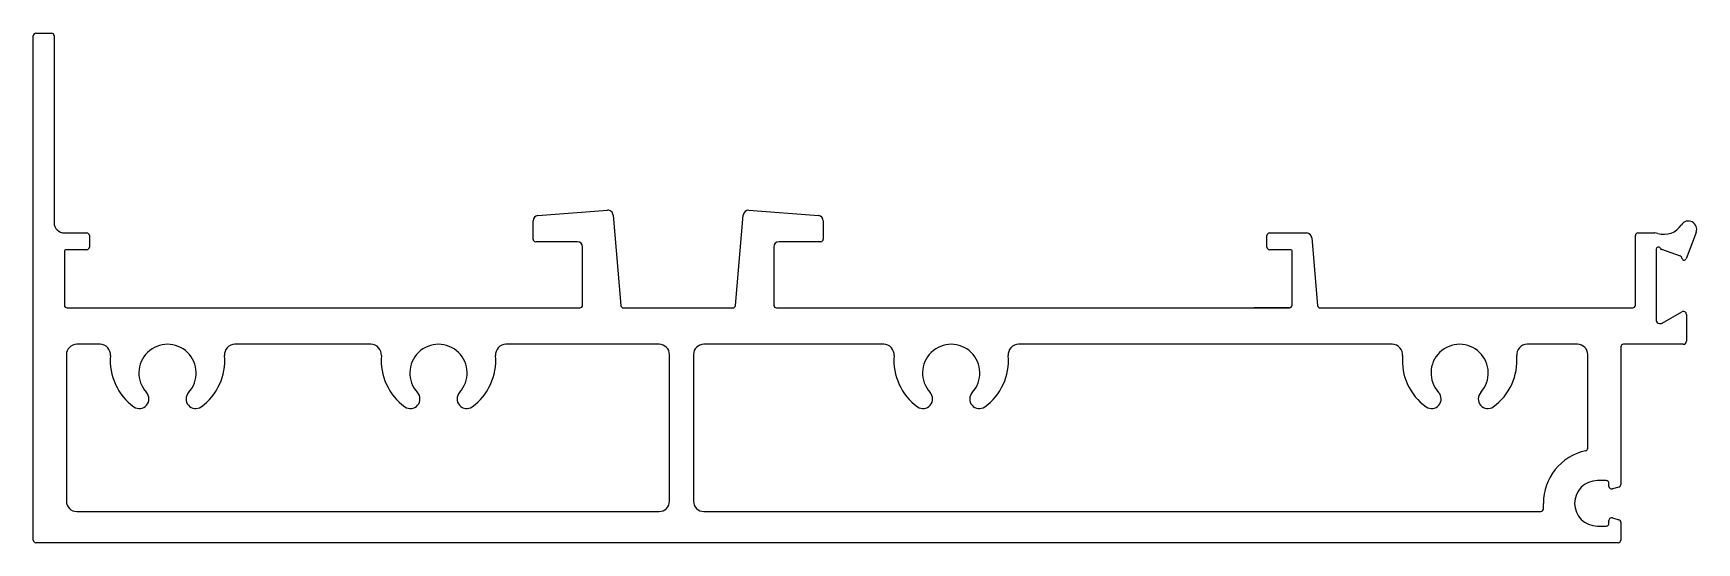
# Model space of a CAD drawing. Header units: inches. Extents: x -75 to 84, y -1 to 48.
import ezdxf

# ---------------------------------------------------------------- set-up
doc = ezdxf.new("R2010")
doc.units = ezdxf.units.IN
doc.header["$MEASUREMENT"] = 0
doc.layers.add('1', color=7, linetype='Continuous')
doc.layers.add('CLIP', color=7, linetype='Continuous')

msp = doc.modelspace()

# ---------------------------------------------------------------- linework, layer by layer
at = {"layer": '1', "color": 7, "linetype": 'Continuous'}
for p, q in [((6.44, 18.46), (-10.83, 18.46)), ((55.25, 18.46), (19.39, 18.46)), ((73.04, 18.46), (68.21, 18.46)), ((-11.82, 17.47), (-11.82, 3.4)), ((74.03, 8.49), (74.03, 17.47)), ((-10.83, 2.41), (69.52, 2.41)), ((69.77, 2.66), (69.77, 3.19))]:
    msp.add_line(p, q, dxfattribs=at)
for centre, radius, start, end in [((-10.83, 17.47), 0.991, 90, 180), ((6.44, 17.46), 1, 355.1461, 90), ((12.92, 15.71), 2.75, 317.3187, 222.6813), ((19.39, 17.46), 1, 90, 184.8539), ((55.25, 17.46), 1, 355.1461, 90), ((61.73, 15.71), 2.75, 317.3187, 222.6813), ((68.21, 17.46), 1, 90, 184.8539), ((73.04, 17.47), 0.991, 0, 90), ((12.92, 16.91), 5.5, 175.1461, 234.1068), ((12.92, 16.91), 5.5, 305.8932, 4.8539), ((61.73, 16.91), 5.5, 175.1461, 234.1068), ((61.73, 16.91), 5.5, 305.8932, 4.8539), ((10.21, 13.22), 0.926, 235.8928, 42.416), ((15.62, 13.22), 0.926, 137.584, 304.1072), ((59.03, 13.22), 0.926, 235.8928, 42.416), ((64.44, 13.22), 0.926, 137.584, 304.1072), ((74.95, 3.19), 5.18, 102.445, 180), ((73.78, 8.49), 0.25, 282.445, 0), ((-10.83, 3.4), 0.991, 180, 270), ((69.52, 2.66), 0.25, 270, 360)]:
    msp.add_arc(centre, radius, start, end, dxfattribs=at)
at = {"layer": 'CLIP', "color": 7, "linetype": 'Continuous'}
for p, q in [((-75.2, -0.34), (-75.2, 48.08)), ((-74.95, 48.33), (-73.45, 48.33)), ((-73.2, 48.08), (-73.2, 30.15)), ((-26.76, 30.83), (-20.08, 31.33)), ((-19.54, 30.87), (-18.78, 22.19)), ((-7.8, 22.19), (-7.04, 30.87)), ((-6.5, 31.33), (0.19, 30.83)), ((-72.2, 29.15), (-70.06, 29.15)), ((-69.81, 28.9), (-69.81, 27.79)), ((-27.22, 28.56), (-27.22, 30.33)), ((0.64, 30.33), (0.64, 28.56)), ((43.23, 27.79), (43.23, 28.9)), ((43.48, 29.15), (47.03, 29.15)), ((78.6, 22.21), (78.6, 28.9)), ((78.85, 29.15), (80.46, 29.15)), ((84.44, 29.21), (83.46, 26.67)), ((-72.21, 27.44), (-72.21, 22.21)), ((-70.06, 27.54), (-72.11, 27.54)), ((-22.97, 28.31), (-26.97, 28.31)), ((-22.47, 22.21), (-22.47, 27.81)), ((-4.11, 27.81), (-4.11, 22.21)), ((0.39, 28.31), (-3.61, 28.31)), ((45.54, 27.54), (43.48, 27.54)), ((45.64, 22.21), (45.64, 27.44)), ((47.53, 28.69), (48.1, 22.19)), ((80.6, 27.6), (80.6, 20.76)), ((82.94, 26.93), (81.14, 27.55)), ((-71.96, 21.96), (-22.72, 21.96)), ((-18.53, 21.96), (-8.05, 21.96)), ((-3.86, 21.96), (41.99, 21.96)), ((41.99, 21.96), (45.39, 21.96)), ((45.39, 21.96), (41.99, 21.96)), ((48.34, 21.96), (78.35, 21.96)), ((81.18, 20.5), (83.05, 21.58)), ((83.5, 21.32), (83.5, 18.76)), ((80.9, 20.46), (81.03, 20.46)), ((-68.79, 18.46), (-71.02, 18.46)), ((-42.78, 18.46), (-55.84, 18.46)), ((-15.11, 18.46), (-29.82, 18.46)), ((77.2, 18.21), (77.2, 5)), ((83.2, 18.46), (77.45, 18.46)), ((-72.02, 17.46), (-72.02, 3.4)), ((-14.12, 3.4), (-14.12, 17.47)), ((75.81, 5.37), (74.95, 5.37)), ((76.06, 4.82), (76.06, 5.12)), ((77.02, 4.76), (76.39, 4.58)), ((-71.03, 2.41), (-15.11, 2.41)), ((76.39, 1.8), (77.02, 1.62)), ((74.95, 1.01), (75.81, 1.01)), ((76.06, 1.26), (76.06, 1.56)), ((77.2, 1.38), (77.2, -0.34)), ((76.95, -0.59), (-74.95, -0.59))]:
    msp.add_line(p, q, dxfattribs=at)
for centre, radius, start, end in [((-74.95, 48.08), 0.25, 90, 180), ((-73.45, 48.08), 0.25, 0, 90), ((-26.72, 30.33), 0.5, 95, 180), ((-20.03, 30.83), 0.5, 5, 95), ((-6.54, 30.83), 0.5, 85, 175), ((0.14, 30.33), 0.5, 0, 85), ((-72.2, 30.15), 1, 180, 270), ((-70.06, 28.9), 0.25, 0, 90), ((43.48, 28.9), 0.25, 90, 180), ((47.03, 28.65), 0.5, 5, 90), ((78.85, 28.9), 0.25, 90, 180), ((80.46, 28.15), 1, 72.9711, 90), ((81.34, 31.02), 2, 252.9711, 327.1938), ((83.69, 29.5), 0.8, 338.9015, 147.1938), ((-72.11, 27.44), 0.1, 90, 180), ((-70.06, 27.79), 0.25, 270, 0), ((-26.97, 28.56), 0.25, 180, 270), ((-22.97, 27.81), 0.5, 0, 90), ((-3.61, 27.81), 0.5, 90, 180), ((0.39, 28.56), 0.25, 270, 0), ((43.48, 27.79), 0.25, 180, 270), ((45.54, 27.44), 0.1, 0, 90), ((80.8, 27.6), 0.2, 28.399, 180), ((81.24, 27.84), 0.3, 208.399, 250.9549), ((82.87, 26.74), 0.2, 0.3285, 70.9549), ((83.27, 26.75), 0.2, 180.3285, 338.9015), ((-71.96, 22.21), 0.25, 180, 270), ((-22.72, 22.21), 0.25, 270, 360), ((-18.53, 22.21), 0.25, 185, 270), ((-8.05, 22.21), 0.25, 270, 355), ((-3.86, 22.21), 0.25, 180, 270), ((45.39, 22.21), 0.25, 270, 0), ((48.34, 22.21), 0.25, 185, 270), ((78.35, 22.21), 0.25, 270, 0), ((80.9, 20.76), 0.3, 180, 270), ((83.2, 21.32), 0.3, 360, 120), ((81.03, 20.76), 0.3, 270, 300), ((-71.02, 17.46), 1, 90, 180), ((-68.79, 17.46), 1, 355.1461, 90), ((-62.31, 15.71), 2.75, 317.3187, 222.6813), ((-55.84, 17.46), 1, 90, 184.8539), ((-42.78, 17.46), 1, 355.1461, 90), ((-36.3, 15.71), 2.75, 317.3187, 222.6813), ((-29.82, 17.46), 1, 90, 184.8539), ((-15.11, 17.47), 0.991, 360, 90), ((77.45, 18.21), 0.25, 90, 180), ((83.2, 18.76), 0.3, 270, 0), ((-62.31, 16.91), 5.5, 175.1461, 234.1068), ((-62.31, 16.91), 5.5, 305.8932, 4.8539), ((-36.3, 16.91), 5.5, 175.1461, 234.1068), ((-36.3, 16.91), 5.5, 305.8932, 4.8539), ((-65.02, 13.22), 0.926, 235.8928, 42.416), ((-59.61, 13.22), 0.926, 137.584, 304.1072), ((-39, 13.22), 0.926, 235.8928, 42.416), ((-33.59, 13.22), 0.926, 137.584, 304.1072), ((74.95, 3.19), 2.18, 90, 270), ((75.81, 5.12), 0.25, 360, 90), ((76.32, 4.82), 0.254, 180, 286.1443), ((76.95, 5), 0.25, 286.1443, 360), ((-71.03, 3.4), 0.991, 180, 270), ((-15.11, 3.4), 0.991, 270, 360), ((76.32, 1.56), 0.254, 73.8557, 180), ((76.95, 1.38), 0.254, 360, 73.8557), ((75.81, 1.26), 0.25, 270, 0), ((-74.95, -0.34), 0.25, 180, 270), ((76.95, -0.34), 0.25, 270, 0)]:
    msp.add_arc(centre, radius, start, end, dxfattribs=at)

doc.saveas('drawing.dxf')
